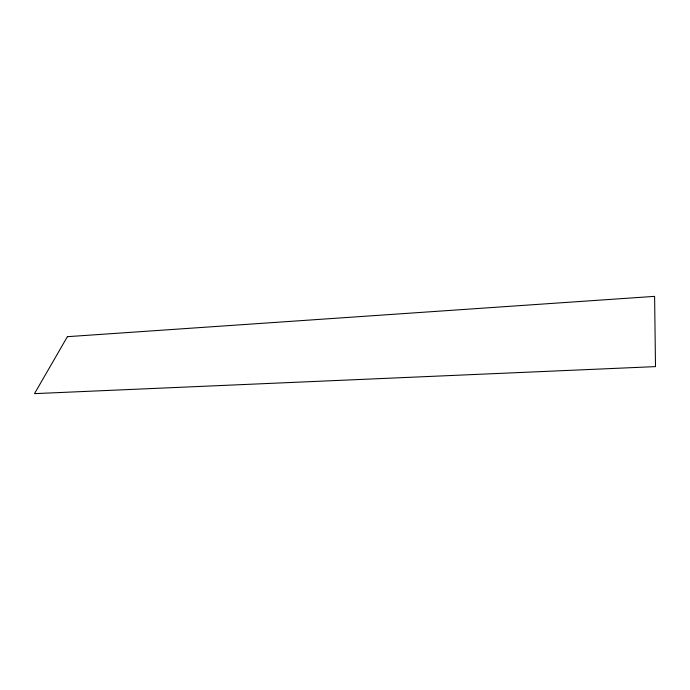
<?xml version="1.0" encoding="UTF-8"?>
<svg xmlns="http://www.w3.org/2000/svg" width="690" height="690" viewBox="0 0 690 690"><rect width="100%" height="100%" fill="white"/><g stroke="black" fill="none" stroke-linecap="round" stroke-linejoin="round"><path stroke-width="1.03" d="M67.396 336.677L34.5 393.636L655.5 366.614L654.603 296.364L67.396 336.677"/></g></svg>
